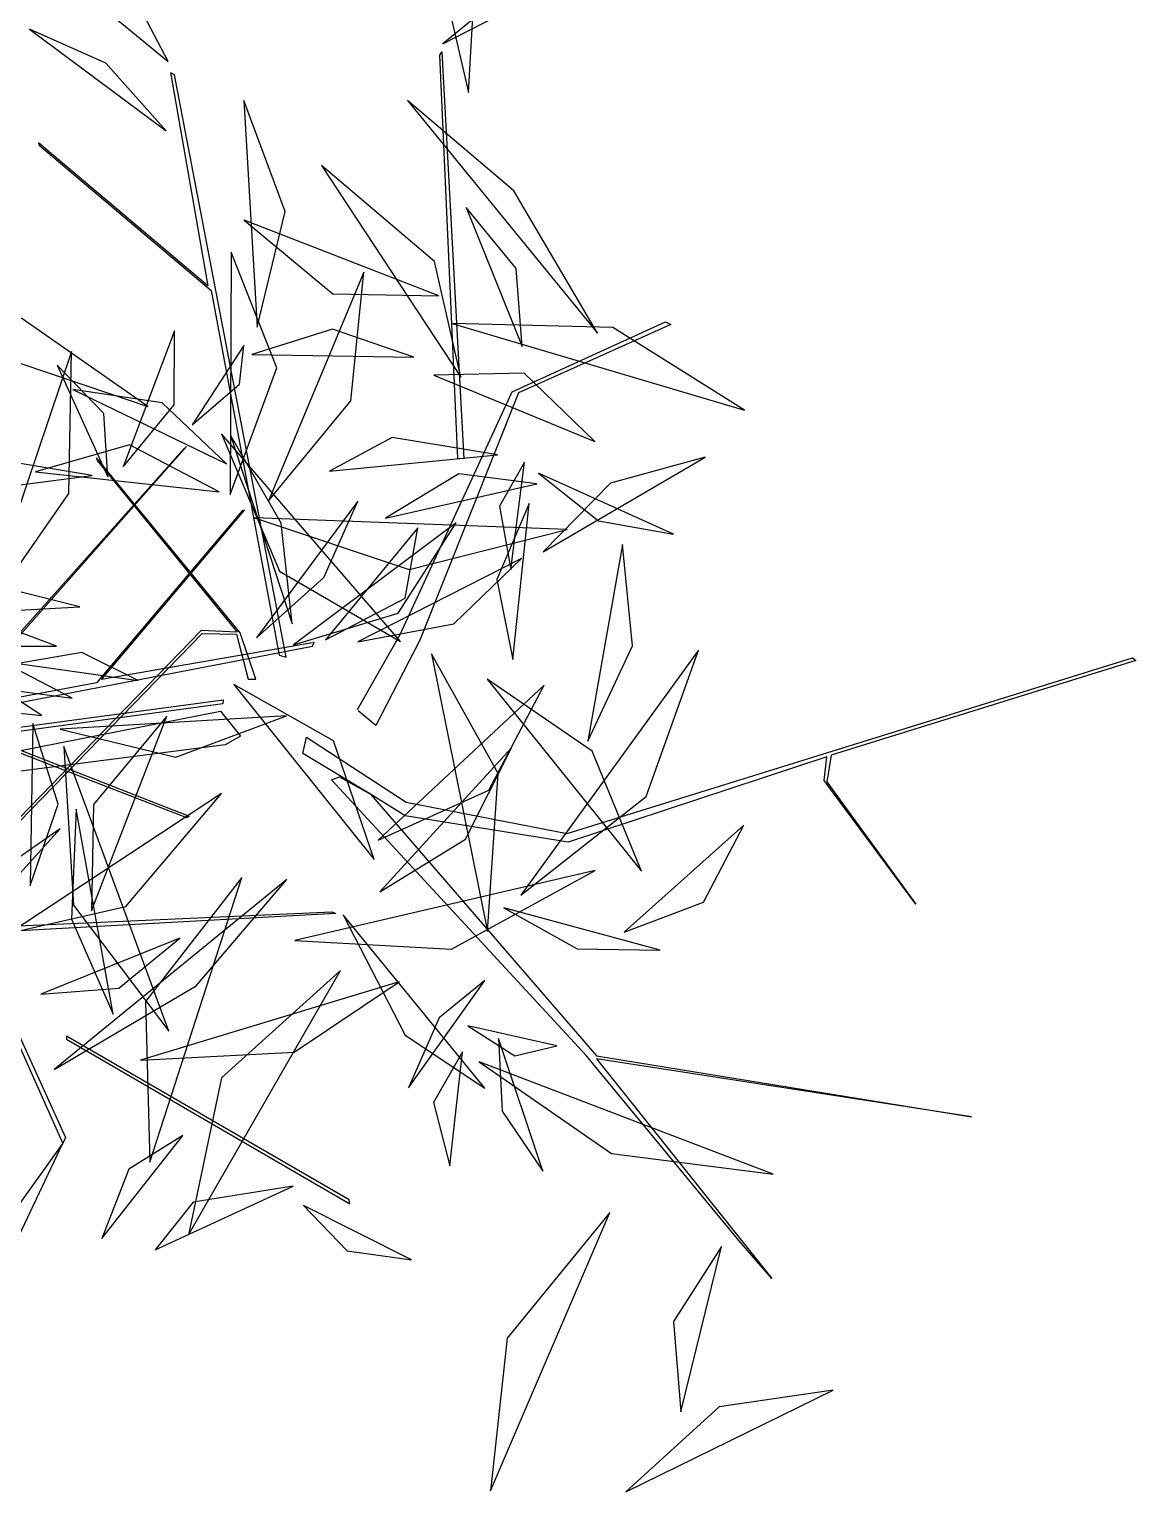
# Model space of a CAD drawing. Header units: centimetres. Extents: x 197412 to 267601, y -375791 to -305433.
# Drawn here: x 222001 to 222707, y -371641 to -370707 of the extents above; entities that cross this region are included whole.
import ezdxf

# ---------------------------------------------------------------- set-up
doc = ezdxf.new("R2010")
doc.units = ezdxf.units.CM
doc.layers.add('3-BAT C-Niveau 0', color=250, linetype='Continuous')

# ---------------------------------------------------------------- blocks, each defined once
blk = doc.blocks.new('Groupe-228-1')
at = {"linetype": 'Continuous', "flags": 128}
for points in [[(13982.119, -49871.863), (13982.237, -49871.638), (13983.655, -49897.618), (13983.268, -49897.597)], [(13965.932, -49896.83), (13949.391, -49915.523), (13968.288, -49913.007), (13968.27, -49913.246), (13953.043, -49915.31), (13966.115, -49920.434), (13965.951, -49920.522), (13952.617, -49915.37), (13922.943, -49921.199), (13921.677, -49919.59), (13922.649, -49919.037), (13949.101, -49915.633), (13965.743, -49897.003)], [(13970.362, -49911.674), (13969.357, -49908.721), (13960.196, -49897.552), (13960.228, -49897.73), (13969.18, -49908.684), (13966.868, -49908.58), (13954.589, -49921.24), (13954.546, -49921.505), (13966.947, -49908.76), (13969.126, -49908.819), (13969.888, -49911.684)], [(13973.608, -49915.374), (13979.974, -49919.536), (13990.26, -49921.539), (14026.359, -49910.316), (14026.563, -49910.49), (14007.115, -49916.533), (14006.837, -49918.241), (14012.523, -49926.053), (14006.672, -49918.149), (14006.825, -49916.643), (13990.304, -49922.076), (13979.906, -49920.405), (13977.685, -49919.023), (13992.124, -49935.721), (14016.065, -49939.61), (13992.128, -49935.916), (14003.32, -49949.938), (14001.214, -49947.519), (13991.488, -49935.715), (13975.207, -49918.107), (13975.714, -49917.914), (13977.685, -49919.023), (13973.379, -49916.432)], [(13925.124, -49938.087), (13941.664, -49919.393), (13922.768, -49921.91), (13922.786, -49921.67), (13938.013, -49919.606), (13924.941, -49914.482), (13925.105, -49914.394), (13938.439, -49919.546), (13968.113, -49913.717), (13969.379, -49915.326), (13968.407, -49915.879), (13941.955, -49919.283), (13925.312, -49937.913)]]:
    blk.add_lwpolyline(points, close=True, dxfattribs=at)
for points in [[(13964.947, -49873.093), (13967.301, -49886.572), (13956.48, -49877.45), (13956.533, -49877.591), (13967.516, -49886.884), (13971.866, -49910.147), (13972.311, -49910.273), (13965.166, -49873.104), (13964.925, -49872.986), (13964.939, -49873.058)], [(13976.853, -49913.613), (13979.593, -49908.822), (13986.742, -49893.343), (13996.537, -49888.871), (13996.881, -49889.044), (13987.138, -49893.409), (13980.836, -49909.189), (13978.028, -49914.631), (13976.902, -49913.712)]]:
    blk.add_lwpolyline(points, dxfattribs=at)
at = {"linetype": 'Continuous'}
for points in [[(13983.951, -49874.229, -223.194), (13984.516, -49864.223, -225.589), (13979.495, -49855.053, -225.789), (13979.495, -49855.053, -225.789), (13983.951, -49874.229, -223.194)], [(13983.951, -49874.229, -223.194), (13984.516, -49864.223, -225.589), (13979.495, -49855.053, -225.789), (13979.495, -49855.053, -225.789), (13983.951, -49874.229, -223.194)], [(13982.321, -49871.14, -214.213), (13989.994, -49867.179, -211.427), (13993.381, -49862.096, -206.152), (13993.381, -49862.096, -206.152), (13982.321, -49871.14, -214.213)], [(13964.762, -49872.265, -174.577), (13962.114, -49867.181, -172.2), (13957.616, -49866.364, -168.433), (13957.616, -49866.364, -168.433), (13964.762, -49872.265, -174.577)], [(13964.641, -49876.676, -186.967), (13960.794, -49872.372, -187.376), (13955.909, -49870.201, -185.497), (13955.909, -49870.201, -185.497), (13964.641, -49876.676, -186.967)], [(13970.463, -49889.212, -200.409), (13972.244, -49881.822, -200.317), (13969.612, -49874.754, -200.543), (13969.612, -49874.754, -200.543), (13970.463, -49889.212, -200.409)], [(13992.188, -49889.604, -210.097), (13986.853, -49880.519, -209.965), (13980.051, -49874.737, -205.954), (13980.051, -49874.737, -205.954), (13992.188, -49889.604, -210.097)], [(13983.457, -49892.399, -233.249), (13981.788, -49885.025, -238.655), (13974.568, -49878.906, -241.932), (13974.568, -49878.906, -241.932), (13983.457, -49892.399, -233.249)], [(13987.381, -49890.439, -207.725), (13987.001, -49885.473, -206.622), (13983.807, -49881.572, -205.86), (13983.807, -49881.572, -205.86), (13987.381, -49890.439, -207.725)], [(13969.626, -49882.392, -189.875), (13975.282, -49887.089, -186.929), (13982.053, -49887.205, -183.267), (13982.053, -49887.205, -183.267), (13969.626, -49882.392, -189.875)], [(13963.479, -49894.271, -207.254), (13955.423, -49888.654, -205.29), (13946.354, -49888.482, -201.977), (13946.354, -49888.482, -201.977), (13963.479, -49894.271, -207.254)], [(13980.45, -49891.132, -229.028), (13975.255, -49889.344, -227.478), (13970.112, -49890.961, -225.662), (13970.112, -49890.961, -225.662), (13980.45, -49891.132, -229.028)], [(14001.569, -49894.52, -206.434), (13993.165, -49889.244, -204.403), (13982.91, -49888.979, -204.363), (13982.91, -49888.979, -204.363), (14001.569, -49894.52, -206.434)], [(14001.569, -49894.52, -206.434), (13993.165, -49889.244, -204.403), (13982.91, -49888.979, -204.363), (13982.91, -49888.979, -204.363), (14001.569, -49894.52, -206.434)], [(13961.895, -49898.126, -215.213), (13965.163, -49894.174, -213.087), (13965.165, -49889.443, -210.456), (13965.165, -49889.443, -210.456), (13961.895, -49898.126, -215.213)], [(13966.3, -49895.444, -177.751), (13969.335, -49892.858, -175.383), (13969.594, -49890.375, -172.123), (13969.594, -49890.375, -172.123), (13966.3, -49895.444, -177.751)], [(13960.907, -49898.775, -179.832), (13960.659, -49894.73, -178.671), (13957.69, -49891.638, -177.99), (13957.69, -49891.638, -177.99), (13960.907, -49898.775, -179.832)], [(13992.027, -49896.517, -194.211), (13987.496, -49892.145, -192.808), (13981.739, -49892.288, -190.061), (13981.739, -49892.288, -190.061), (13992.027, -49896.517, -194.211)], [(13992.027, -49896.517, -194.211), (13987.496, -49892.145, -192.808), (13981.739, -49892.288, -190.061), (13981.739, -49892.288, -190.061), (13992.027, -49896.517, -194.211)], [(13968.505, -49897.938, -207.062), (13964.387, -49894.053, -208.243), (13958.68, -49893.192, -209.241), (13958.68, -49893.192, -209.241), (13968.505, -49897.938, -207.062)], [(13968.172, -49896.025, -178.904), (13971.882, -49904.795, -176.015), (13979.606, -49909.272, -172.293), (13979.606, -49909.272, -172.293), (13968.172, -49896.025, -178.904)], [(13968.172, -49896.025, -178.904), (13971.882, -49904.795, -176.015), (13979.606, -49909.272, -172.293), (13979.606, -49909.272, -172.293), (13968.172, -49896.025, -178.904)], [(13972.692, -49908.145, -200.437), (13971.988, -49901.729, -199.257), (13968.746, -49896.118, -200.487), (13968.746, -49896.118, -200.487), (13972.692, -49908.145, -200.437)], [(13985.807, -49897.361, -198.867), (13979.074, -49896.258, -195.411), (13975.067, -49898.398, -190.335), (13975.067, -49898.398, -190.335), (13985.807, -49897.361, -198.867)], [(13959.918, -49898.69, -179.517), (13949.936, -49897.026, -178.734), (13940.752, -49901.14, -177.906), (13940.752, -49901.14, -177.906), (13959.918, -49898.69, -179.517)], [(13999.059, -49897.502, -199.978), (13993.023, -49899.169, -200.362), (13988.715, -49903.55, -199.462), (13988.715, -49903.55, -199.462), (13999.059, -49897.502, -199.978)], [(13988.323, -49899.224, -183.728), (13983.329, -49898.582, -181.289), (13978.647, -49901.407, -179.517), (13978.647, -49901.407, -179.517), (13988.323, -49899.224, -183.728)], [(13987.517, -49897.826, -202.354), (13985.932, -49900.641, -200.211), (13986.644, -49904.69, -199.089), (13986.644, -49904.69, -199.089), (13987.517, -49897.826, -202.354)], [(13988.419, -49898.526, -202.121), (13992.251, -49901.566, -201.544), (13997.046, -49902.43, -202.143), (13997.046, -49902.43, -202.143), (13988.419, -49898.526, -202.121)], [(13987.832, -49900.473, -183.473), (13985.754, -49905.313, -183.703), (13986.771, -49910.432, -184.069), (13986.771, -49910.432, -184.069), (13987.832, -49900.473, -183.473)], [(13987.832, -49900.473, -183.473), (13985.754, -49905.313, -183.703), (13986.771, -49910.432, -184.069), (13986.771, -49910.432, -184.069), (13987.832, -49900.473, -183.473)], [(13972.764, -49909.495, -200.728), (13979.459, -49907.478, -197.337), (13983.16, -49901.696, -193.77), (13983.16, -49901.696, -193.77), (13972.764, -49909.495, -200.728)], [(13972.764, -49909.495, -200.728), (13979.459, -49907.478, -197.337), (13983.16, -49901.696, -193.77), (13983.16, -49901.696, -193.77), (13972.764, -49909.495, -200.728)], [(13991.562, -49915.646, -185.423), (13994.425, -49909.547, -185.315), (13993.785, -49903.077, -184.014), (13993.785, -49903.077, -184.014), (13991.562, -49915.646, -185.423)], [(13959.135, -49907.066, -247.296), (13951.774, -49905.236, -244.689), (13944.013, -49907.887, -243.347), (13944.013, -49907.887, -243.347), (13959.135, -49907.066, -247.296)], [(13959.135, -49907.066, -247.296), (13951.774, -49905.236, -244.689), (13944.013, -49907.887, -243.347), (13944.013, -49907.887, -243.347), (13959.135, -49907.066, -247.296)], [(13987.299, -49925.47, -204.308), (13995.289, -49919.172, -204.158), (13998.644, -49909.837, -202.667), (13998.644, -49909.837, -202.667), (13987.299, -49925.47, -204.308)], [(13958.641, -49912.887, -186.158), (13953.508, -49910.244, -185.752), (13947.77, -49911.456, -185.135), (13947.77, -49911.456, -185.135), (13958.641, -49912.887, -186.158)], [(13962.857, -49911.758, -197.011), (13959.262, -49909.99, -196.395), (13955.19, -49910.687, -196.612), (13955.19, -49910.687, -196.612), (13962.857, -49911.758, -197.011)], [(13985.173, -49927.788, -176.079), (13985.844, -49917.707, -174.793), (13981.58, -49910.074, -170.694), (13981.58, -49910.074, -170.694), (13985.173, -49927.788, -176.079)], [(13995.007, -49923.926, -205.301), (13991.857, -49916.286, -204.925), (13985.144, -49911.692, -203.899), (13985.144, -49911.692, -203.899), (13995.007, -49923.926, -205.301)], [(13977.924, -49923.184, -210.574), (13975.338, -49915.614, -206.901), (13968.967, -49912.022, -202.537), (13968.967, -49912.022, -202.537), (13977.924, -49923.184, -210.574)], [(13978.172, -49921.959, -217.224), (13985.253, -49918.771, -219.345), (13988.785, -49912.059, -221.553), (13988.785, -49912.059, -221.553), (13978.172, -49921.959, -217.224)], [(13958.098, -49915.985, -225.363), (13958.729, -49926.103, -224.704), (13964.809, -49934.141, -224), (13964.809, -49934.141, -224), (13958.098, -49915.985, -225.363)], [(13958.888, -49919.971, -183.782), (13958.605, -49927.006, -183.136), (13961.251, -49933.063, -184.94), (13961.251, -49933.063, -184.94), (13958.888, -49919.971, -183.782)], [(13993.899, -49927.829, -184.694), (13998.965, -49925.913, -183.168), (14001.527, -49920.995, -181.633), (14001.527, -49920.995, -181.633), (13993.899, -49927.829, -184.694)], [(13957.877, -49921.243, -176.885), (13952.461, -49924.974, -176.902), (13949.906, -49930.016, -174.038), (13949.906, -49930.016, -174.038), (13957.877, -49921.243, -176.885)], [(13969.476, -49924.333, -220.846), (13963.323, -49932.257, -221.308), (13963.605, -49942.511, -222.564), (13963.605, -49942.511, -222.564), (13969.476, -49924.333, -220.846)], [(13986.207, -49926.274, -204.622), (13990.896, -49928.895, -205.073), (13996.2, -49928.971, -204.228), (13996.2, -49928.971, -204.228), (13986.207, -49926.274, -204.622)], [(13975.77, -49930.272, -220.095), (13968.179, -49937.138, -220.534), (13966.074, -49947.154, -219.34), (13966.074, -49947.154, -219.34), (13975.77, -49930.272, -220.095)], [(13984.988, -49930.916, -171.59), (13982.079, -49933.308, -169.035), (13980.123, -49937.764, -167.956), (13980.123, -49937.764, -167.956), (13984.988, -49930.916, -171.59)], [(13983.902, -49933.805, -212.088), (13986.899, -49935.73, -209.869), (13989.585, -49935.094, -207.1), (13989.585, -49935.094, -207.1), (13983.902, -49933.805, -212.088)], [(13983.902, -49933.805, -212.088), (13986.899, -49935.73, -209.869), (13989.585, -49935.094, -207.1), (13989.585, -49935.094, -207.1), (13983.902, -49933.805, -212.088)], [(13985.876, -49934.616, -172.049), (13986.091, -49939.253, -171.703), (13988.707, -49943.09, -172.016), (13988.707, -49943.09, -172.016), (13985.876, -49934.616, -172.049)], [(13985.876, -49934.616, -172.049), (13986.091, -49939.253, -171.703), (13988.707, -49943.09, -172.016), (13988.707, -49943.09, -172.016), (13985.876, -49934.616, -172.049)], [(13983.565, -49935.46, -213.12), (13981.72, -49938.696, -210.706), (13982.764, -49942.753, -208.624), (13982.764, -49942.753, -208.624), (13983.565, -49935.46, -213.12)], [(13983.565, -49935.46, -213.12), (13981.72, -49938.696, -210.706), (13982.764, -49942.753, -208.624), (13982.764, -49942.753, -208.624), (13983.565, -49935.46, -213.12)], [(13984.623, -49936.11, -212.639), (13993.077, -49941.959, -211.07), (14003.412, -49943.267, -212.058), (14003.412, -49943.267, -212.058), (13984.623, -49936.11, -212.639)], [(13984.623, -49936.11, -212.639), (13993.077, -49941.959, -211.07), (14003.412, -49943.267, -212.058), (14003.412, -49943.267, -212.058), (13984.623, -49936.11, -212.639)], [(13992.98, -49945.715, -223.656), (13986.426, -49953.737, -222.362), (13985.358, -49963.482, -219.581), (13985.358, -49963.482, -219.581), (13992.98, -49945.715, -223.656)], [(14000.117, -49947.885, -232.48), (13997.051, -49952.689, -232.453), (13997.52, -49958.456, -231.828), (13997.52, -49958.456, -231.828), (14000.117, -49947.885, -232.48)], [(14007.234, -49957.071, -212.861), (13999.964, -49958.136, -209.907), (13994.003, -49963.546, -208.137), (13994.003, -49963.546, -208.137), (14007.234, -49957.071, -212.861)], [(14007.234, -49957.071, -212.861), (13999.964, -49958.136, -209.907), (13994.003, -49963.546, -208.137), (13994.003, -49963.546, -208.137), (14007.234, -49957.071, -212.861)]]:
    blk.add_polyline3d(points, dxfattribs=at)
blk = doc.blocks.new('Groupe-229-1')
at = {"linetype": 'Continuous', "flags": 128}
for points in [[(13973.992, -49909.354), (13960.513, -49911.708), (13969.635, -49900.887), (13969.494, -49900.94), (13960.201, -49911.923), (13936.939, -49916.273), (13936.812, -49916.718), (13973.982, -49909.573), (13974.099, -49909.332), (13974.028, -49909.347)], [(13933.472, -49921.26), (13938.264, -49924), (13953.742, -49931.149), (13958.214, -49940.944), (13958.041, -49941.288), (13953.676, -49931.545), (13937.897, -49925.243), (13932.454, -49922.435), (13933.373, -49921.31)]]:
    blk.add_lwpolyline(points, dxfattribs=at)
for points in [[(13975.222, -49926.526), (13975.447, -49926.644), (13949.467, -49928.062), (13949.489, -49927.675)], [(13958.287, -49934.464), (13958.282, -49934.654), (13976.371, -49945.175), (13976.336, -49944.91)]]:
    blk.add_lwpolyline(points, close=True, dxfattribs=at)
at = {"linetype": 'Continuous'}
for points in [[(13968.729, -49899.886, -182.249), (13971.702, -49891.811, -178.082), (13968.793, -49884.427, -173.294), (13968.793, -49884.427, -173.294), (13968.729, -49899.886, -182.249)], [(13971.181, -49900.293, -186.396), (13976.429, -49893.907, -186.752), (13977.268, -49885.704, -187.005), (13977.268, -49885.704, -187.005), (13971.181, -49900.293, -186.396)], [(13952.814, -49907.886, -207.254), (13958.431, -49899.83, -205.29), (13958.603, -49890.761, -201.977), (13958.603, -49890.761, -201.977), (13952.814, -49907.886, -207.254)], [(13968.033, -49899.723, -181.986), (13962.295, -49896.724, -181.124), (13956.297, -49898.45, -179.031), (13956.297, -49898.45, -179.031), (13968.033, -49899.723, -181.986)], [(13970.41, -49909.048, -186.967), (13974.713, -49905.202, -187.376), (13976.884, -49900.316, -185.497), (13976.884, -49900.316, -185.497), (13970.41, -49909.048, -186.967)], [(13970.277, -49901.385, -186.41), (13980.15, -49904.687, -187.612), (13990.25, -49902.122, -186.967), (13990.25, -49902.122, -186.967), (13970.277, -49901.385, -186.41)], [(13974.82, -49909.169, -174.577), (13979.904, -49906.521, -172.2), (13980.722, -49902.024, -168.433), (13980.722, -49902.024, -168.433), (13974.82, -49909.169, -174.577)], [(13976.888, -49909.294, -174.84), (13983.012, -49908.153, -175.449), (13987.327, -49903.977, -176.763), (13987.327, -49903.977, -176.763), (13976.888, -49909.294, -174.84)], [(13948.96, -49906.302, -215.213), (13952.911, -49909.57, -213.087), (13957.642, -49909.572, -210.456), (13957.642, -49909.572, -210.456), (13948.96, -49906.302, -215.213)], [(13951.641, -49910.707, -177.751), (13954.227, -49913.742, -175.383), (13956.71, -49914.001, -172.123), (13956.71, -49914.001, -172.123), (13951.641, -49910.707, -177.751)], [(13955.953, -49924.857, -229.028), (13957.742, -49919.662, -227.478), (13956.125, -49914.519, -225.662), (13956.125, -49914.519, -225.662), (13955.953, -49924.857, -229.028)], [(13957.874, -49914.87, -200.409), (13965.264, -49916.651, -200.317), (13972.332, -49914.019, -200.543), (13972.332, -49914.019, -200.543), (13957.874, -49914.87, -200.409)], [(13964.693, -49914.033, -189.875), (13959.996, -49919.69, -186.929), (13959.88, -49926.46, -183.267), (13959.88, -49926.46, -183.267), (13964.693, -49914.033, -189.875)], [(13978.292, -49925.248, -215.728), (13983.767, -49921.897, -216.784), (13986.702, -49916.069, -215.224), (13986.702, -49916.069, -215.224), (13978.292, -49925.248, -215.728)], [(13978.292, -49925.248, -215.728), (13983.767, -49921.897, -216.784), (13986.702, -49916.069, -215.224), (13986.702, -49916.069, -215.224), (13978.292, -49925.248, -215.728)], [(13954.687, -49927.864, -233.249), (13962.061, -49926.195, -238.655), (13968.18, -49918.975, -241.932), (13968.18, -49918.975, -241.932), (13954.687, -49927.864, -233.249)], [(13972.857, -49928.358, -223.194), (13982.862, -49928.923, -225.589), (13992.032, -49923.902, -225.789), (13992.032, -49923.902, -225.789), (13972.857, -49928.358, -223.194)], [(13972.857, -49928.358, -223.194), (13982.862, -49928.923, -225.589), (13992.032, -49923.902, -225.789), (13992.032, -49923.902, -225.789), (13972.857, -49928.358, -223.194)], [(13957.482, -49936.595, -210.097), (13966.566, -49931.26, -209.965), (13972.349, -49924.458, -205.954), (13972.349, -49924.458, -205.954), (13957.482, -49936.595, -210.097)], [(13975.945, -49926.728, -214.213), (13979.907, -49934.401, -211.427), (13984.989, -49937.788, -206.152), (13984.989, -49937.788, -206.152), (13975.945, -49926.728, -214.213)], [(13956.646, -49931.788, -207.725), (13961.612, -49931.409, -206.622), (13965.514, -49928.214, -205.86), (13965.514, -49928.214, -205.86), (13956.646, -49931.788, -207.725)], [(13963.002, -49935.999, -221.243), (13972.81, -49935.496, -218.961), (13979.532, -49930.995, -214.315), (13979.532, -49930.995, -214.315), (13963.002, -49935.999, -221.243)], [(13958.041, -49941.288, -197.233), (13952.372, -49949.165, -194.28), (13951.101, -49955.904, -188.421), (13951.101, -49955.904, -188.421), (13958.041, -49941.288, -197.233)], [(13965.715, -49940.799, -218.456), (13962.257, -49942.948, -216.39), (13960.527, -49947.388, -215.426), (13960.527, -49947.388, -215.426), (13965.715, -49940.799, -218.456)], [(13972.762, -49944.035, -202.503), (13966.364, -49945.058, -200.112), (13963.94, -49948.109, -195.353), (13963.94, -49948.109, -195.353), (13972.762, -49944.035, -202.503)], [(13973.403, -49945.276, -211.603), (13976.21, -49948.164, -211.068), (13980.31, -49948.746, -211.099), (13980.31, -49948.746, -211.099), (13973.403, -49945.276, -211.603)]]:
    blk.add_polyline3d(points, dxfattribs=at)
blk = doc.blocks.new('Groupe-242-1')
for name in ['Groupe-229-1', 'Groupe-228-1']:
    blk.add_blockref(name, (0, 0))

msp = doc.modelspace()

# ---------------------------------------------------------------- block references
at = {"layer": '3-BAT C-Niveau 0', "xscale": 10, "yscale": 10, "zscale": 10}
msp.add_blockref('Groupe-242-1', (82441.66, 127994.64), dxfattribs=at)

doc.saveas('drawing.dxf')
